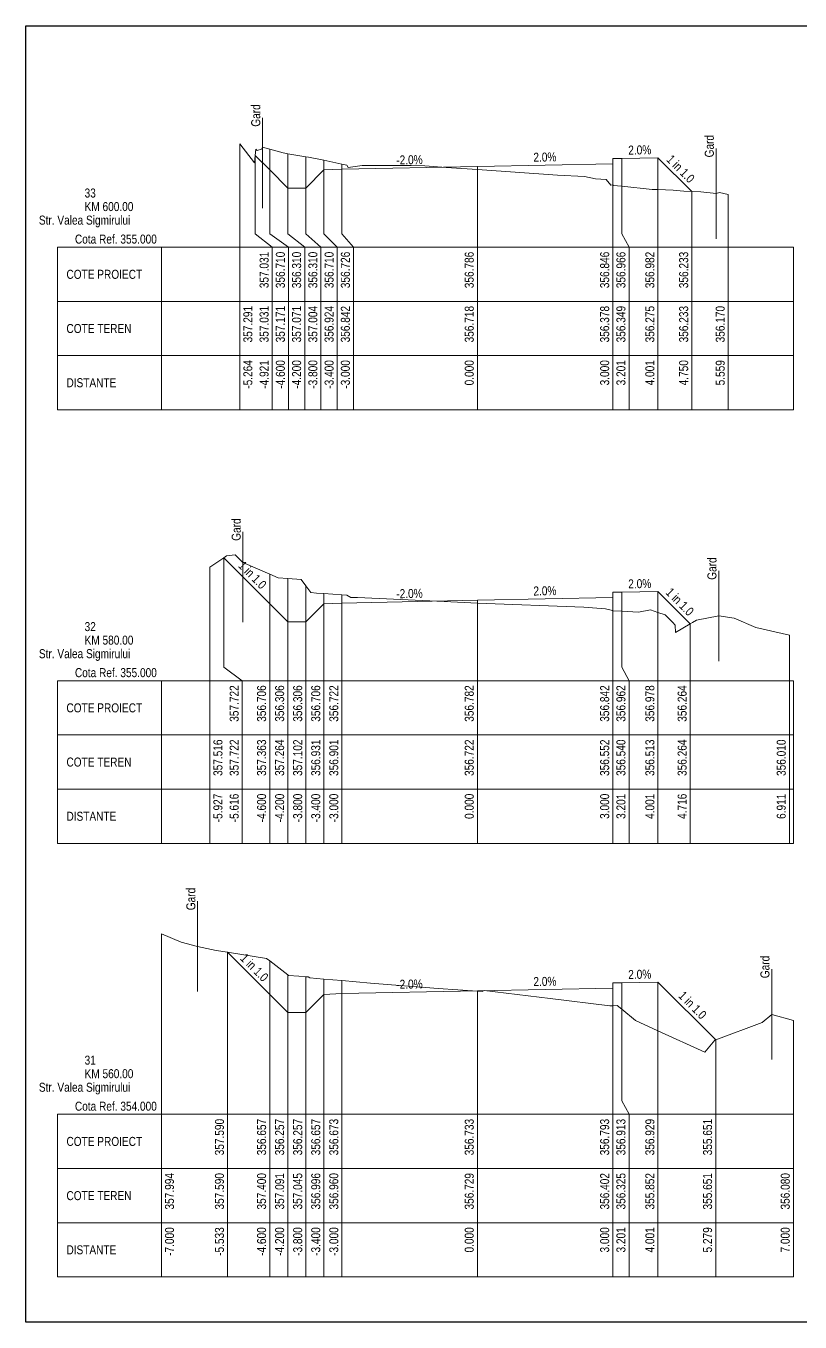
# Model space of a CAD drawing. Extents: x 1 to 634, y 0 to 594.
# Drawn here: x 300 to 317.15, y 0 to 28.7 of the extents above; entities that cross this region are included whole.
import ezdxf
from ezdxf.enums import TextEntityAlignment as Align

# ---------------------------------------------------------------- set-up
doc = ezdxf.new("R2010")
doc.units = 0
doc.header["$MEASUREMENT"] = 0
doc.layers.add('ARD-No Plot', color=1, linetype='Continuous', lineweight=0, plot=False)
for name, color, linetype, lineweight in [('Cartus', 7, 'Continuous', 0), ('DESIGN-TEXT', 7, 'Continuous', 0), ('EXISTING-TEXT', 7, 'Continuous', 0), ('LINES', 7, 'Continuous', 0), ('Text', 7, 'Continuous', 0), ('X-RL', 7, 'Continuous', 0), ('XPLOT-DESIGN', 5, 'Continuous', 0), ('XPLOT-EXISTING', 3, 'Continuous', 0), ('XPLOT-GRADE', 7, 'Continuous', 0), ('XPLOT-KM', 7, 'Continuous', 0), ('XPLOT-TITLE', 7, 'Continuous', 0)]:
    doc.layers.add(name, color=color, linetype=linetype, lineweight=lineweight)
doc.styles.add('$6$$0$Arial', font='arial.ttf', dxfattribs={"width": 0.8})

# ---------------------------------------------------------------- blocks, each defined once
blk = doc.blocks.new('$5$$0$A3_TRANSV_ALIN_TIRENA')
at = {"layer": ''}
blk.add_lwpolyline([(0, 0), (0, 287), (345, 287), (345, 0)], close=True, dxfattribs=at)

msp = doc.modelspace()

# ---------------------------------------------------------------- linework, layer by layer
at = {"layer": 'LINES'}
for p, q in [((305.241, 26.668), (305.241, 24.668)), ((304.736, 24.1), (304.736, 26.091)), ((304.736, 24.1), (304.736, 26.091)), ((305.079, 24.1), (305.079, 25.831)), ((305.079, 24.1), (305.079, 25.831)), ((305.079, 24.1), (305.079, 25.831)), ((305.4, 24.1), (305.4, 25.971)), ((305.4, 24.1), (305.4, 25.971)), ((305.4, 24.1), (305.4, 25.971)), ((305.8, 24.1), (305.8, 25.871)), ((305.8, 24.1), (305.8, 25.871)), ((305.8, 24.1), (305.8, 25.871)), ((315.288, 25.989), (315.288, 23.989)), ((306.2, 24.1), (306.2, 25.804)), ((306.2, 24.1), (306.2, 25.804)), ((306.2, 24.1), (306.2, 25.804)), ((306.6, 24.1), (306.6, 25.724)), ((306.6, 24.1), (306.6, 25.724)), ((306.6, 24.1), (306.6, 25.724)), ((307, 24.1), (307, 25.642)), ((307, 24.1), (307, 25.642)), ((307, 24.1), (307, 25.642)), ((310, 24.1), (310, 25.586)), ((310, 24.1), (310, 25.586)), ((310, 24.1), (310, 25.586)), ((313, 24.1), (313, 25.646)), ((313, 24.1), (313, 25.646)), ((313, 24.1), (313, 25.646)), ((313.201, 24.1), (313.201, 25.766)), ((313.201, 24.1), (313.201, 25.766)), ((313.201, 24.1), (313.201, 25.766)), ((314.001, 24.1), (314.001, 25.782)), ((314.001, 24.1), (314.001, 25.782)), ((314.001, 24.1), (314.001, 25.782)), ((314.75, 24.1), (314.75, 25.033)), ((314.75, 24.1), (314.75, 25.033)), ((314.75, 24.1), (314.75, 25.033)), ((315.559, 24.1), (315.559, 24.97)), ((315.559, 24.1), (315.559, 24.97)), ((304.736, 23.8), (304.736, 24.1)), ((304.736, 23.8), (304.736, 24.1)), ((305.456, 23.8), (305.079, 24.1)), ((305.456, 23.8), (305.079, 24.1)), ((305.456, 23.8), (305.079, 24.1)), ((305.816, 23.8), (305.4, 24.1)), ((305.816, 23.8), (305.4, 24.1)), ((305.816, 23.8), (305.4, 24.1)), ((306.176, 23.8), (305.8, 24.1)), ((306.176, 23.8), (305.8, 24.1)), ((306.176, 23.8), (305.8, 24.1)), ((306.536, 23.8), (306.2, 24.1)), ((306.536, 23.8), (306.2, 24.1)), ((306.536, 23.8), (306.2, 24.1)), ((306.896, 23.8), (306.6, 24.1)), ((306.896, 23.8), (306.6, 24.1)), ((306.896, 23.8), (306.6, 24.1)), ((307.256, 23.8), (307, 24.1)), ((307.256, 23.8), (307, 24.1)), ((307.256, 23.8), (307, 24.1)), ((310, 23.8), (310, 24.1)), ((310, 23.8), (310, 24.1)), ((310, 23.8), (310, 24.1)), ((313, 23.8), (313, 24.1)), ((313, 23.8), (313, 24.1)), ((313, 23.8), (313, 24.1)), ((313.36, 23.8), (313.201, 24.1)), ((313.36, 23.8), (313.201, 24.1)), ((313.36, 23.8), (313.201, 24.1)), ((314.001, 23.8), (314.001, 24.1)), ((314.001, 23.8), (314.001, 24.1)), ((314.001, 23.8), (314.001, 24.1)), ((314.75, 23.8), (314.75, 24.1)), ((314.75, 23.8), (314.75, 24.1)), ((314.75, 23.8), (314.75, 24.1)), ((315.559, 23.8), (315.559, 24.1)), ((315.559, 23.8), (315.559, 24.1)), ((300.698, 22.6), (300.698, 23.8)), ((300.698, 23.8), (303, 23.8)), ((303, 20.2), (303, 23.8)), ((303, 23.8), (317, 23.8)), ((304.736, 20.2), (304.736, 23.8)), ((304.736, 20.2), (304.736, 23.8)), ((305.456, 20.2), (305.456, 23.8)), ((305.456, 20.2), (305.456, 23.8)), ((305.456, 20.2), (305.456, 23.8)), ((305.816, 20.2), (305.816, 23.8)), ((305.816, 20.2), (305.816, 23.8)), ((305.816, 20.2), (305.816, 23.8)), ((306.176, 20.2), (306.176, 23.8)), ((306.176, 20.2), (306.176, 23.8)), ((306.176, 20.2), (306.176, 23.8)), ((306.536, 20.2), (306.536, 23.8)), ((306.536, 20.2), (306.536, 23.8)), ((306.536, 20.2), (306.536, 23.8)), ((306.896, 20.2), (306.896, 23.8)), ((306.896, 20.2), (306.896, 23.8)), ((306.896, 20.2), (306.896, 23.8)), ((307.256, 20.2), (307.256, 23.8)), ((307.256, 20.2), (307.256, 23.8)), ((307.256, 20.2), (307.256, 23.8)), ((310, 20.2), (310, 23.8)), ((310, 20.2), (310, 23.8)), ((310, 20.2), (310, 23.8)), ((313, 20.2), (313, 23.8)), ((313, 20.2), (313, 23.8)), ((313, 20.2), (313, 23.8)), ((313.36, 20.2), (313.36, 23.8)), ((313.36, 20.2), (313.36, 23.8)), ((313.36, 20.2), (313.36, 23.8)), ((314.001, 20.2), (314.001, 23.8)), ((314.001, 20.2), (314.001, 23.8)), ((314.001, 20.2), (314.001, 23.8)), ((314.75, 20.2), (314.75, 23.8)), ((314.75, 20.2), (314.75, 23.8)), ((314.75, 20.2), (314.75, 23.8)), ((315.559, 20.2), (315.559, 23.8)), ((315.559, 20.2), (315.559, 23.8)), ((317, 20.2), (317, 23.8)), ((300.698, 21.4), (300.698, 22.6)), ((300.698, 22.6), (303, 22.6)), ((303, 22.6), (300.698, 22.6)), ((303, 22.6), (317, 22.6)), ((300.698, 20.2), (300.698, 21.4)), ((300.698, 21.4), (303, 21.4)), ((303, 21.4), (300.698, 21.4)), ((303, 21.4), (317, 21.4)), ((303, 20.2), (300.698, 20.2)), ((303, 20.2), (317, 20.2)), ((304.808, 17.499), (304.808, 15.499)), ((304.073, 14.5), (304.073, 16.716)), ((304.073, 14.5), (304.073, 16.716)), ((304.384, 14.5), (304.384, 16.922)), ((304.384, 14.5), (304.384, 16.922)), ((304.384, 14.5), (304.384, 16.922)), ((305.4, 14.5), (305.4, 16.563)), ((305.4, 14.5), (305.4, 16.563)), ((305.4, 14.5), (305.4, 16.563)), ((305.8, 14.5), (305.8, 16.464)), ((305.8, 14.5), (305.8, 16.464)), ((305.8, 14.5), (305.8, 16.464)), ((315.346, 16.636), (315.346, 14.636)), ((306.2, 14.5), (306.2, 16.302)), ((306.2, 14.5), (306.2, 16.302)), ((306.2, 14.5), (306.2, 16.302)), ((306.6, 14.5), (306.6, 16.131)), ((306.6, 14.5), (306.6, 16.131)), ((306.6, 14.5), (306.6, 16.131)), ((307, 14.5), (307, 16.101)), ((307, 14.5), (307, 16.101)), ((307, 14.5), (307, 16.101)), ((313.201, 14.5), (313.201, 16.162)), ((313.201, 14.5), (313.201, 16.162)), ((313.201, 14.5), (313.201, 16.162)), ((314.001, 14.5), (314.001, 16.178)), ((314.001, 14.5), (314.001, 16.178)), ((314.001, 14.5), (314.001, 16.178)), ((310, 14.5), (310, 15.982)), ((310, 14.5), (310, 15.982)), ((310, 14.5), (310, 15.982)), ((313, 14.5), (313, 16.042)), ((313, 14.5), (313, 16.042)), ((313, 14.5), (313, 16.042)), ((314.716, 14.5), (314.716, 15.464)), ((314.716, 14.5), (314.716, 15.464)), ((314.716, 14.5), (314.716, 15.464)), ((316.911, 14.5), (316.911, 15.21)), ((316.911, 14.5), (316.911, 15.21)), ((304.073, 14.2), (304.073, 14.5)), ((304.073, 14.2), (304.073, 14.5)), ((304.793, 14.2), (304.384, 14.5)), ((304.793, 14.2), (304.384, 14.5)), ((304.793, 14.2), (304.384, 14.5)), ((305.4, 14.2), (305.4, 14.5)), ((305.4, 14.2), (305.4, 14.5)), ((305.4, 14.2), (305.4, 14.5)), ((305.8, 14.2), (305.8, 14.5)), ((305.8, 14.2), (305.8, 14.5)), ((305.8, 14.2), (305.8, 14.5)), ((306.2, 14.2), (306.2, 14.5)), ((306.2, 14.2), (306.2, 14.5)), ((306.2, 14.2), (306.2, 14.5)), ((306.6, 14.2), (306.6, 14.5)), ((306.6, 14.2), (306.6, 14.5)), ((306.6, 14.2), (306.6, 14.5)), ((307, 14.2), (307, 14.5)), ((307, 14.2), (307, 14.5)), ((307, 14.2), (307, 14.5)), ((310, 14.2), (310, 14.5)), ((310, 14.2), (310, 14.5)), ((310, 14.2), (310, 14.5)), ((313, 14.2), (313, 14.5)), ((313, 14.2), (313, 14.5)), ((313, 14.2), (313, 14.5)), ((313.36, 14.2), (313.201, 14.5)), ((313.36, 14.2), (313.201, 14.5)), ((313.36, 14.2), (313.201, 14.5)), ((314.001, 14.2), (314.001, 14.5)), ((314.001, 14.2), (314.001, 14.5)), ((314.001, 14.2), (314.001, 14.5)), ((314.716, 14.2), (314.716, 14.5)), ((314.716, 14.2), (314.716, 14.5)), ((314.716, 14.2), (314.716, 14.5)), ((316.911, 14.2), (316.911, 14.5)), ((316.911, 14.2), (316.911, 14.5)), ((300.698, 13), (300.698, 14.2)), ((300.698, 14.2), (303, 14.2)), ((303, 10.6), (303, 14.2)), ((303, 14.2), (317, 14.2)), ((304.073, 10.6), (304.073, 14.2)), ((304.073, 10.6), (304.073, 14.2)), ((304.793, 10.6), (304.793, 14.2)), ((304.793, 10.6), (304.793, 14.2)), ((304.793, 10.6), (304.793, 14.2)), ((305.4, 10.6), (305.4, 14.2)), ((305.4, 10.6), (305.4, 14.2)), ((305.4, 10.6), (305.4, 14.2)), ((305.8, 10.6), (305.8, 14.2)), ((305.8, 10.6), (305.8, 14.2)), ((305.8, 10.6), (305.8, 14.2)), ((306.2, 10.6), (306.2, 14.2)), ((306.2, 10.6), (306.2, 14.2)), ((306.2, 10.6), (306.2, 14.2)), ((306.6, 10.6), (306.6, 14.2)), ((306.6, 10.6), (306.6, 14.2)), ((306.6, 10.6), (306.6, 14.2)), ((307, 10.6), (307, 14.2)), ((307, 10.6), (307, 14.2)), ((307, 10.6), (307, 14.2)), ((310, 10.6), (310, 14.2)), ((310, 10.6), (310, 14.2)), ((310, 10.6), (310, 14.2)), ((313, 10.6), (313, 14.2)), ((313, 10.6), (313, 14.2)), ((313, 10.6), (313, 14.2)), ((313.36, 10.6), (313.36, 14.2)), ((313.36, 10.6), (313.36, 14.2)), ((313.36, 10.6), (313.36, 14.2)), ((314.001, 10.6), (314.001, 14.2)), ((314.001, 10.6), (314.001, 14.2)), ((314.001, 10.6), (314.001, 14.2)), ((314.716, 10.6), (314.716, 14.2)), ((314.716, 10.6), (314.716, 14.2)), ((314.716, 10.6), (314.716, 14.2)), ((316.911, 10.6), (316.911, 14.2)), ((316.911, 10.6), (316.911, 14.2)), ((317, 10.6), (317, 14.2)), ((300.698, 11.8), (300.698, 13)), ((300.698, 13), (303, 13)), ((303, 13), (300.698, 13)), ((303, 13), (317, 13)), ((300.698, 10.6), (300.698, 11.8)), ((300.698, 11.8), (303, 11.8)), ((303, 11.8), (300.698, 11.8)), ((303, 11.8), (317, 11.8)), ((303, 10.6), (300.698, 10.6)), ((303, 10.6), (317, 10.6)), ((303.803, 9.319), (303.803, 7.319)), ((303, 4.9), (303, 8.594)), ((303, 4.9), (303, 8.594)), ((304.467, 4.9), (304.467, 8.19)), ((304.467, 4.9), (304.467, 8.19)), ((304.467, 4.9), (304.467, 8.19)), ((305.4, 4.9), (305.4, 8)), ((305.4, 4.9), (305.4, 8)), ((305.4, 4.9), (305.4, 8)), ((316.52, 7.814), (316.52, 5.814)), ((305.8, 4.9), (305.8, 7.691)), ((305.8, 4.9), (305.8, 7.691)), ((305.8, 4.9), (305.8, 7.691)), ((306.2, 4.9), (306.2, 7.645)), ((306.2, 4.9), (306.2, 7.645)), ((306.2, 4.9), (306.2, 7.645)), ((306.6, 4.9), (306.6, 7.596)), ((306.6, 4.9), (306.6, 7.596)), ((306.6, 4.9), (306.6, 7.596)), ((307, 4.9), (307, 7.56)), ((307, 4.9), (307, 7.56)), ((307, 4.9), (307, 7.56)), ((313.201, 4.9), (313.201, 7.513)), ((313.201, 4.9), (313.201, 7.513)), ((313.201, 4.9), (313.201, 7.513)), ((314.001, 4.9), (314.001, 7.529)), ((314.001, 4.9), (314.001, 7.529)), ((314.001, 4.9), (314.001, 7.529)), ((310, 4.9), (310, 7.333)), ((310, 4.9), (310, 7.333)), ((310, 4.9), (310, 7.333)), ((313, 4.9), (313, 7.393)), ((313, 4.9), (313, 7.393)), ((313, 4.9), (313, 7.393)), ((317, 4.9), (317, 6.68)), ((317, 4.9), (317, 6.68)), ((315.279, 4.9), (315.279, 6.251)), ((315.279, 4.9), (315.279, 6.251)), ((315.279, 4.9), (315.279, 6.251)), ((303, 4.6), (303, 4.9)), ((303, 4.6), (303, 4.9)), ((304.467, 4.6), (304.467, 4.9)), ((304.467, 4.6), (304.467, 4.9)), ((304.467, 4.6), (304.467, 4.9)), ((305.4, 4.6), (305.4, 4.9)), ((305.4, 4.6), (305.4, 4.9)), ((305.4, 4.6), (305.4, 4.9)), ((305.8, 4.6), (305.8, 4.9)), ((305.8, 4.6), (305.8, 4.9)), ((305.8, 4.6), (305.8, 4.9)), ((306.2, 4.6), (306.2, 4.9)), ((306.2, 4.6), (306.2, 4.9)), ((306.2, 4.6), (306.2, 4.9)), ((306.6, 4.6), (306.6, 4.9)), ((306.6, 4.6), (306.6, 4.9)), ((306.6, 4.6), (306.6, 4.9)), ((307, 4.6), (307, 4.9)), ((307, 4.6), (307, 4.9)), ((307, 4.6), (307, 4.9)), ((310, 4.6), (310, 4.9)), ((310, 4.6), (310, 4.9)), ((310, 4.6), (310, 4.9)), ((313, 4.6), (313, 4.9)), ((313, 4.6), (313, 4.9)), ((313, 4.6), (313, 4.9)), ((313.36, 4.6), (313.201, 4.9)), ((313.36, 4.6), (313.201, 4.9)), ((313.36, 4.6), (313.201, 4.9)), ((314.001, 4.6), (314.001, 4.9)), ((314.001, 4.6), (314.001, 4.9)), ((314.001, 4.6), (314.001, 4.9)), ((315.279, 4.6), (315.279, 4.9)), ((315.279, 4.6), (315.279, 4.9)), ((315.279, 4.6), (315.279, 4.9)), ((317, 4.6), (317, 4.9)), ((317, 4.6), (317, 4.9)), ((300.698, 3.4), (300.698, 4.6)), ((300.698, 4.6), (303, 4.6)), ((303, 1), (303, 4.6)), ((303, 1), (303, 4.6)), ((303, 1), (303, 4.6)), ((303, 4.6), (317, 4.6)), ((304.467, 1), (304.467, 4.6)), ((304.467, 1), (304.467, 4.6)), ((304.467, 1), (304.467, 4.6)), ((305.4, 1), (305.4, 4.6)), ((305.4, 1), (305.4, 4.6)), ((305.4, 1), (305.4, 4.6)), ((305.8, 1), (305.8, 4.6)), ((305.8, 1), (305.8, 4.6)), ((305.8, 1), (305.8, 4.6)), ((306.2, 1), (306.2, 4.6)), ((306.2, 1), (306.2, 4.6)), ((306.2, 1), (306.2, 4.6)), ((306.6, 1), (306.6, 4.6)), ((306.6, 1), (306.6, 4.6)), ((306.6, 1), (306.6, 4.6)), ((307, 1), (307, 4.6)), ((307, 1), (307, 4.6)), ((307, 1), (307, 4.6)), ((310, 1), (310, 4.6)), ((310, 1), (310, 4.6)), ((310, 1), (310, 4.6)), ((313, 1), (313, 4.6)), ((313, 1), (313, 4.6)), ((313, 1), (313, 4.6)), ((313.36, 1), (313.36, 4.6)), ((313.36, 1), (313.36, 4.6)), ((313.36, 1), (313.36, 4.6)), ((314.001, 1), (314.001, 4.6)), ((314.001, 1), (314.001, 4.6)), ((314.001, 1), (314.001, 4.6)), ((315.279, 1), (315.279, 4.6)), ((315.279, 1), (315.279, 4.6)), ((315.279, 1), (315.279, 4.6)), ((317, 1), (317, 4.6)), ((317, 1), (317, 4.6)), ((317, 1), (317, 4.6)), ((300.698, 2.2), (300.698, 3.4)), ((300.698, 3.4), (303, 3.4)), ((303, 3.4), (300.698, 3.4)), ((303, 3.4), (317, 3.4)), ((300.698, 1), (300.698, 2.2)), ((300.698, 2.2), (303, 2.2)), ((303, 2.2), (300.698, 2.2)), ((303, 2.2), (317, 2.2)), ((303, 1), (300.698, 1)), ((303, 1), (317, 1))]:
    msp.add_line(p, q, dxfattribs=at)
at = {"layer": 'XPLOT-DESIGN'}
for p, q in [((305.079, 25.831), (305.4, 25.51)), ((307, 25.526), (310, 25.586)), ((310, 25.586), (313, 25.646)), ((313, 25.646), (313.001, 25.766)), ((313.001, 25.766), (313.201, 25.766)), ((313.201, 25.766), (314.001, 25.782)), ((314.001, 25.782), (314.75, 25.033)), ((305.4, 25.51), (305.8, 25.11)), ((306.2, 25.11), (306.6, 25.51)), ((306.6, 25.51), (307, 25.526)), ((305.8, 25.11), (306.2, 25.11)), ((304.384, 16.922), (305.4, 15.906)), ((313, 16.042), (313.001, 16.162)), ((313.001, 16.162), (313.201, 16.162)), ((313.201, 16.162), (314.001, 16.178)), ((314.001, 16.178), (314.716, 15.464)), ((305.4, 15.906), (305.8, 15.506)), ((306.2, 15.506), (306.6, 15.906)), ((306.6, 15.906), (307, 15.922)), ((307, 15.922), (310, 15.982)), ((310, 15.982), (313, 16.042)), ((305.8, 15.506), (306.2, 15.506)), ((304.467, 8.19), (305.4, 7.257)), ((313, 7.393), (313.001, 7.513)), ((313.001, 7.513), (313.201, 7.513)), ((313.201, 7.513), (314.001, 7.529)), ((314.001, 7.529), (315.279, 6.251)), ((305.4, 7.257), (305.8, 6.857)), ((306.2, 6.857), (306.6, 7.257)), ((306.6, 7.257), (307, 7.273)), ((307, 7.273), (310, 7.333)), ((310, 7.333), (313, 7.393)), ((305.8, 6.857), (306.2, 6.857))]:
    msp.add_line(p, q, dxfattribs=at)
at = {"layer": 'XPLOT-EXISTING'}
for p, q in [((304.736, 26.091), (305.067, 25.671)), ((305.067, 25.671), (305.079, 25.831)), ((305.079, 25.831), (305.09, 25.973)), ((305.09, 25.973), (305.121, 25.938)), ((305.121, 25.938), (305.22, 25.971)), ((305.22, 25.971), (305.241, 26.016)), ((305.241, 26.016), (305.4, 25.971)), ((305.4, 25.971), (305.695, 25.889)), ((305.695, 25.889), (305.8, 25.871)), ((305.8, 25.871), (306.2, 25.804)), ((306.2, 25.804), (306.262, 25.794)), ((306.262, 25.794), (306.6, 25.724)), ((306.6, 25.724), (307, 25.642)), ((307, 25.642), (307.112, 25.62)), ((307.112, 25.62), (307.142, 25.567)), ((307.142, 25.567), (307.445, 25.607)), ((307.445, 25.607), (307.555, 25.607)), ((307.555, 25.607), (308.531, 25.608)), ((308.531, 25.608), (308.839, 25.603)), ((308.839, 25.603), (309.309, 25.567)), ((309.309, 25.567), (310, 25.518)), ((310, 25.518), (310, 25.518)), ((310, 25.518), (311.776, 25.395)), ((311.776, 25.395), (312.37, 25.364)), ((312.37, 25.364), (312.616, 25.312)), ((312.616, 25.312), (312.851, 25.303)), ((312.851, 25.303), (312.956, 25.176)), ((312.956, 25.176), (313, 25.178)), ((313, 25.178), (313.007, 25.179)), ((313.007, 25.179), (313.011, 25.169)), ((313.011, 25.169), (313.201, 25.149)), ((313.201, 25.149), (313.87, 25.079)), ((313.87, 25.079), (314.001, 25.075)), ((314.001, 25.075), (314.337, 25.063)), ((314.337, 25.063), (314.576, 25.042)), ((314.576, 25.042), (314.75, 25.033)), ((314.75, 25.033), (314.948, 25.023)), ((314.948, 25.023), (315.288, 24.989)), ((315.288, 24.989), (315.365, 25.013)), ((315.365, 25.013), (315.559, 24.97)), ((304.384, 16.922), (304.445, 16.963)), ((304.445, 16.963), (304.635, 16.989)), ((304.635, 16.989), (304.808, 16.818)), ((304.073, 16.716), (304.384, 16.922)), ((304.808, 16.818), (305.4, 16.563)), ((305.4, 16.563), (305.589, 16.482)), ((305.589, 16.482), (305.8, 16.464)), ((305.8, 16.464), (306.096, 16.439)), ((306.096, 16.439), (306.2, 16.302)), ((306.2, 16.302), (306.312, 16.154)), ((306.312, 16.154), (306.435, 16.143)), ((306.435, 16.143), (306.6, 16.131)), ((306.6, 16.131), (307, 16.101)), ((307, 16.101), (307.109, 16.093)), ((307.109, 16.093), (307.2, 16.043)), ((307.2, 16.043), (307.345, 16.041)), ((307.345, 16.041), (309.264, 15.952)), ((309.264, 15.952), (310, 15.922)), ((310, 15.922), (310, 15.922)), ((310, 15.922), (312.36, 15.827)), ((312.36, 15.827), (312.842, 15.793)), ((312.842, 15.793), (312.994, 15.753)), ((312.994, 15.753), (313, 15.752)), ((313, 15.752), (313.201, 15.74)), ((313.201, 15.74), (313.568, 15.717)), ((313.568, 15.717), (313.832, 15.769)), ((313.832, 15.769), (314.001, 15.713)), ((314.001, 15.713), (314.158, 15.66)), ((314.158, 15.66), (314.331, 15.489)), ((314.763, 15.492), (314.857, 15.542)), ((314.857, 15.542), (315.346, 15.636)), ((315.346, 15.636), (315.687, 15.588)), ((315.687, 15.588), (316.169, 15.376)), ((314.331, 15.489), (314.383, 15.43)), ((314.383, 15.43), (314.388, 15.271)), ((314.388, 15.271), (314.716, 15.464)), ((314.716, 15.464), (314.763, 15.492)), ((316.169, 15.376), (316.911, 15.21)), ((303, 8.594), (303, 8.594)), ((303, 8.594), (303.438, 8.412)), ((303.438, 8.412), (303.803, 8.319)), ((303.803, 8.319), (304.217, 8.229)), ((304.217, 8.229), (304.467, 8.19)), ((304.467, 8.19), (305.329, 8.054)), ((305.329, 8.054), (305.4, 8)), ((305.4, 8), (305.8, 7.691)), ((305.8, 7.691), (305.82, 7.676)), ((305.82, 7.676), (306.049, 7.657)), ((306.049, 7.657), (306.2, 7.645)), ((306.2, 7.645), (306.254, 7.641)), ((306.254, 7.641), (306.286, 7.624)), ((306.286, 7.624), (306.6, 7.596)), ((306.6, 7.596), (307, 7.56)), ((307, 7.56), (307.636, 7.503)), ((307.636, 7.503), (309.135, 7.387)), ((309.135, 7.387), (310, 7.329)), ((310, 7.329), (310, 7.329)), ((310, 7.329), (310.105, 7.322)), ((310.105, 7.322), (310.151, 7.34)), ((310.151, 7.34), (311.611, 7.162)), ((311.611, 7.162), (312.936, 6.999)), ((312.936, 6.999), (313, 7.002)), ((313, 7.002), (313.099, 7.008)), ((313.099, 7.008), (313.201, 6.925)), ((313.201, 6.925), (313.506, 6.678)), ((313.506, 6.678), (314.001, 6.452)), ((315.279, 6.251), (316.307, 6.63)), ((316.307, 6.63), (316.52, 6.814)), ((316.52, 6.814), (317, 6.68)), ((314.001, 6.452), (315.036, 5.978)), ((315.036, 5.978), (315.257, 6.243)), ((315.257, 6.243), (315.279, 6.251))]:
    msp.add_line(p, q, dxfattribs=at)

# ---------------------------------------------------------------- block references
at = {"layer": 'Cartus', "xscale": 0.1, "yscale": 0.1, "zscale": 0.1}
msp.add_blockref('$5$$0$A3_TRANSV_ALIN_TIRENA', (300, 0), dxfattribs=at)

# ---------------------------------------------------------------- texts
at = {"layer": 'ARD-No Plot', "style": '$6$$0$Arial', "width": 0.8}
for p in [(301.3, 24.3), (301.3, 14.7), (301.3, 5.1)]:
    msp.add_text('Str. Valea Sigmirului', height=0.2, dxfattribs=at).set_placement(p, align=Align.CENTER)
at = {"layer": 'DESIGN-TEXT', "style": '$6$$0$Arial', "width": 0.8}
for s, p in [('357.031', (305.376, 23.7)), ('356.710', (305.736, 23.7)), ('356.310', (306.096, 23.7)), ('356.310', (306.456, 23.7)), ('356.710', (306.816, 23.7)), ('356.726', (307.176, 23.7)), ('356.786', (309.92, 23.7)), ('356.846', (312.92, 23.7)), ('356.966', (313.28, 23.7)), ('356.982', (313.921, 23.7)), ('356.233', (314.67, 23.7)), ('357.722', (304.713, 14.1)), ('356.706', (305.32, 14.1)), ('356.306', (305.72, 14.1)), ('356.306', (306.12, 14.1)), ('356.706', (306.52, 14.1)), ('356.722', (306.92, 14.1)), ('356.782', (309.92, 14.1)), ('356.842', (312.92, 14.1)), ('356.962', (313.28, 14.1)), ('356.978', (313.921, 14.1)), ('356.264', (314.636, 14.1)), ('357.590', (304.387, 4.5)), ('356.657', (305.32, 4.5)), ('356.257', (305.72, 4.5)), ('356.257', (306.12, 4.5)), ('356.657', (306.52, 4.5)), ('356.673', (306.92, 4.5)), ('356.733', (309.92, 4.5)), ('356.793', (312.92, 4.5)), ('356.913', (313.28, 4.5)), ('356.929', (313.921, 4.5)), ('355.651', (315.199, 4.5))]:
    msp.add_text(s, height=0.2, rotation=90, dxfattribs=at).set_placement(p, align=Align.RIGHT)
at = {"layer": 'EXISTING-TEXT', "style": '$6$$0$Arial', "width": 0.8}
for s, p in [('357.291', (305.016, 22.5)), ('357.031', (305.376, 22.5)), ('357.171', (305.736, 22.5)), ('357.071', (306.096, 22.5)), ('357.004', (306.456, 22.5)), ('356.924', (306.816, 22.5)), ('356.842', (307.176, 22.5)), ('356.718', (309.92, 22.5)), ('356.718', (309.92, 22.5)), ('356.378', (312.92, 22.5)), ('356.349', (313.28, 22.5)), ('356.275', (313.921, 22.5)), ('356.233', (314.67, 22.5)), ('356.170', (315.479, 22.5)), ('357.516', (304.353, 12.9)), ('357.722', (304.713, 12.9)), ('357.363', (305.32, 12.9)), ('357.264', (305.72, 12.9)), ('357.102', (306.12, 12.9)), ('356.931', (306.52, 12.9)), ('356.901', (306.92, 12.9)), ('356.722', (309.92, 12.9)), ('356.722', (309.92, 12.9)), ('356.552', (312.92, 12.9)), ('356.540', (313.28, 12.9)), ('356.513', (313.921, 12.9)), ('356.264', (314.636, 12.9)), ('356.010', (316.831, 12.9)), ('357.994', (303.28, 3.3)), ('357.994', (303.28, 3.3)), ('357.590', (304.387, 3.3)), ('357.400', (305.32, 3.3)), ('357.091', (305.72, 3.3)), ('357.045', (306.12, 3.3)), ('356.996', (306.52, 3.3)), ('356.960', (306.92, 3.3)), ('356.729', (309.92, 3.3)), ('356.729', (309.92, 3.3)), ('356.402', (312.92, 3.3)), ('356.325', (313.28, 3.3)), ('355.852', (313.921, 3.3)), ('355.651', (315.199, 3.3)), ('356.080', (316.92, 3.3))]:
    msp.add_text(s, height=0.2, rotation=90, dxfattribs=at).set_placement(p, align=Align.RIGHT)
at = {"layer": 'Text', "style": '$6$$0$Arial', "width": 0.8}
for p in [(305.191, 26.468), (315.238, 25.789), (304.758, 17.299), (315.296, 16.436), (303.753, 9.119), (316.47, 7.614)]:
    msp.add_text('Gard', height=0.2, rotation=90, dxfattribs=at).set_placement(p)
for s, p in [('-5.264', (305.016, 21.3)), ('-5.264', (305.016, 21.3)), ('-4.921', (305.376, 21.3)), ('-4.921', (305.376, 21.3)), ('-4.921', (305.376, 21.3)), ('-4.600', (305.736, 21.3)), ('-4.600', (305.736, 21.3)), ('-4.600', (305.736, 21.3)), ('-4.200', (306.096, 21.3)), ('-4.200', (306.096, 21.3)), ('-4.200', (306.096, 21.3)), ('-3.800', (306.456, 21.3)), ('-3.800', (306.456, 21.3)), ('-3.800', (306.456, 21.3)), ('-3.400', (306.816, 21.3)), ('-3.400', (306.816, 21.3)), ('-3.400', (306.816, 21.3)), ('-3.000', (307.176, 21.3)), ('-3.000', (307.176, 21.3)), ('-3.000', (307.176, 21.3)), ('0.000', (309.92, 21.3)), ('0.000', (309.92, 21.3)), ('0.000', (309.92, 21.3)), ('3.000', (312.92, 21.3)), ('3.000', (312.92, 21.3)), ('3.000', (312.92, 21.3)), ('3.201', (313.28, 21.3)), ('3.201', (313.28, 21.3)), ('3.201', (313.28, 21.3)), ('4.001', (313.921, 21.3)), ('4.001', (313.921, 21.3)), ('4.001', (313.921, 21.3)), ('4.750', (314.67, 21.3)), ('4.750', (314.67, 21.3)), ('4.750', (314.67, 21.3)), ('5.559', (315.479, 21.3)), ('5.559', (315.479, 21.3)), ('-5.927', (304.353, 11.7)), ('-5.927', (304.353, 11.7)), ('-5.616', (304.713, 11.7)), ('-5.616', (304.713, 11.7)), ('-5.616', (304.713, 11.7)), ('-4.600', (305.32, 11.7)), ('-4.600', (305.32, 11.7)), ('-4.600', (305.32, 11.7)), ('-4.200', (305.72, 11.7)), ('-4.200', (305.72, 11.7)), ('-4.200', (305.72, 11.7)), ('-3.800', (306.12, 11.7)), ('-3.800', (306.12, 11.7)), ('-3.800', (306.12, 11.7)), ('-3.400', (306.52, 11.7)), ('-3.400', (306.52, 11.7)), ('-3.400', (306.52, 11.7)), ('-3.000', (306.92, 11.7)), ('-3.000', (306.92, 11.7)), ('-3.000', (306.92, 11.7)), ('0.000', (309.92, 11.7)), ('0.000', (309.92, 11.7)), ('0.000', (309.92, 11.7)), ('3.000', (312.92, 11.7)), ('3.000', (312.92, 11.7)), ('3.000', (312.92, 11.7)), ('3.201', (313.28, 11.7)), ('3.201', (313.28, 11.7)), ('3.201', (313.28, 11.7)), ('4.001', (313.921, 11.7)), ('4.001', (313.921, 11.7)), ('4.001', (313.921, 11.7)), ('4.716', (314.636, 11.7)), ('4.716', (314.636, 11.7)), ('4.716', (314.636, 11.7)), ('6.911', (316.831, 11.7)), ('6.911', (316.831, 11.7)), ('-7.000', (303.28, 2.1)), ('-7.000', (303.28, 2.1)), ('-5.533', (304.387, 2.1)), ('-5.533', (304.387, 2.1)), ('-5.533', (304.387, 2.1)), ('-4.600', (305.32, 2.1)), ('-4.600', (305.32, 2.1)), ('-4.600', (305.32, 2.1)), ('-4.200', (305.72, 2.1)), ('-4.200', (305.72, 2.1)), ('-4.200', (305.72, 2.1)), ('-3.800', (306.12, 2.1)), ('-3.800', (306.12, 2.1)), ('-3.800', (306.12, 2.1)), ('-3.400', (306.52, 2.1)), ('-3.400', (306.52, 2.1)), ('-3.400', (306.52, 2.1)), ('-3.000', (306.92, 2.1)), ('-3.000', (306.92, 2.1)), ('-3.000', (306.92, 2.1)), ('0.000', (309.92, 2.1)), ('0.000', (309.92, 2.1)), ('0.000', (309.92, 2.1)), ('3.000', (312.92, 2.1)), ('3.000', (312.92, 2.1)), ('3.000', (312.92, 2.1)), ('3.201', (313.28, 2.1)), ('3.201', (313.28, 2.1)), ('3.201', (313.28, 2.1)), ('4.001', (313.921, 2.1)), ('4.001', (313.921, 2.1)), ('4.001', (313.921, 2.1)), ('5.279', (315.199, 2.1)), ('5.279', (315.199, 2.1)), ('5.279', (315.199, 2.1)), ('7.000', (316.92, 2.1)), ('7.000', (316.92, 2.1))]:
    msp.add_text(s, height=0.2, rotation=90, dxfattribs=at).set_placement(p, align=Align.RIGHT)
at = {"layer": 'X-RL', "style": '$6$$0$Arial', "width": 0.8}
for s, p in [('Cota Ref. 355.000', (302.9, 23.88)), ('Cota Ref. 355.000', (302.9, 14.28)), ('Cota Ref. 354.000', (302.9, 4.68))]:
    msp.add_text(s, height=0.2, dxfattribs=at).set_placement(p, align=Align.RIGHT)
at = {"layer": 'XPLOT-GRADE', "style": '$6$$0$Arial', "width": 0.8}
for s, rotation, p in [('-2.0%', 1.1458, (308.498, 25.636)), ('2.0%', 1.1458, (311.498, 25.696)), ('2.0%', 1.1458, (313.599, 25.854)), ('1 in 1.0', 315, (314.432, 25.464)), ('1 in 1.0', 315, (304.948, 16.471)), ('2.0%', 1.1458, (313.599, 16.25)), ('-2.0%', 1.1458, (308.498, 16.032)), ('2.0%', 1.1458, (311.498, 16.092)), ('1 in 1.0', 315, (314.415, 15.878)), ('1 in 1.0', 315, (304.99, 7.78)), ('2.0%', 1.1458, (313.599, 7.601)), ('-2.0%', 1.1458, (308.498, 7.383)), ('2.0%', 1.1458, (311.498, 7.443)), ('1 in 1.0', 315, (314.697, 6.947))]:
    msp.add_text(s, height=0.2, rotation=rotation, dxfattribs=at).set_placement(p, align=Align.CENTER)
at = {"layer": 'XPLOT-KM', "style": '$6$$0$Arial', "width": 0.8}
for s, p in [('33', (301.3, 24.9)), ('KM 600.00', (301.3, 24.6)), ('32', (301.3, 15.3)), ('KM 580.00', (301.3, 15)), ('31', (301.3, 5.7)), ('KM 560.00', (301.3, 5.4))]:
    msp.add_text(s, height=0.2, dxfattribs=at).set_placement(p)
at = {"layer": 'XPLOT-TITLE', "style": '$6$$0$Arial', "width": 0.8}
for s, p in [('COTE PROIECT', (300.898, 23.1)), ('COTE TEREN', (300.898, 21.9)), ('DISTANTE', (300.898, 20.7)), ('COTE PROIECT', (300.898, 13.5)), ('COTE TEREN', (300.898, 12.3)), ('DISTANTE', (300.898, 11.1)), ('COTE PROIECT', (300.898, 3.9)), ('COTE TEREN', (300.898, 2.7)), ('DISTANTE', (300.898, 1.5))]:
    msp.add_text(s, height=0.2, dxfattribs=at).set_placement(p)

doc.saveas('drawing.dxf')
